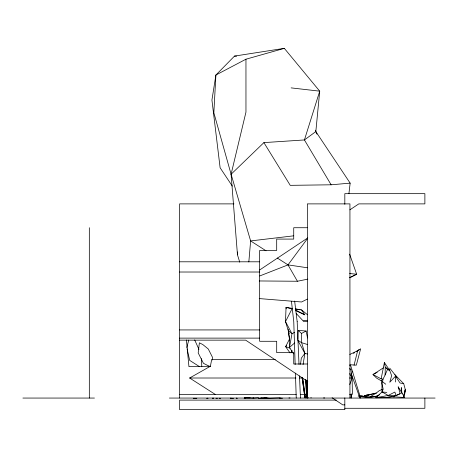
<?xml version="1.0" encoding="UTF-8"?>
<svg xmlns="http://www.w3.org/2000/svg" width="458" height="458" viewBox="0 0 458 458"><rect width="100%" height="100%" fill="white"/><g stroke="black" fill="none" stroke-linecap="round" stroke-linejoin="round"><path stroke-width="0.69" d="M307.473 380.724L307.467 397.813L308.446 397.813M351.183 393.937L351.177 398.059L351.149 394.023M401.305 390.348L401.317 387.588L401.964 393.76M392.225 396.536L386.375 397.641L375.909 397.727L382.046 391.939L381.886 383.226L381.205 380.793L376.596 378.108L372.995 374.547L383.323 367.889L384.394 362.53L389.706 370.402L391.647 375.692L389.764 382.253L395.483 376.218L400.052 383.002L403.716 383.684L405.628 390.811L403.658 396.897L405.044 390.182M400.2 393.674L392.93 396.794L404.729 397.487L398.179 386.895L400.2 393.674L396.124 395.62L388.212 395.454L382.046 391.939L383.186 389.208L381.886 383.226L382.602 381.732L383.002 379.178L385.104 374.97L385.275 367.213L384.394 362.53M239.746 262.199L237.467 254.791L237.582 251.952M212.312 360.011L212.455 357.257L208.281 349.002L202.814 344.553L199.373 342.807L198.2 352.923L203.449 363.331L210.108 366.669M297.78 339.561L298.272 330.384L306.121 331.014L307.536 337.993M248.831 261.947L250.629 240.925L231.095 174.252L213.846 112.76L215.901 75.02L234.513 56.088L284.315 48.353L319.718 91.171L315.837 131.583L316.988 134.171M348.91 193.711L350.152 183.131L315.837 131.583L315.482 130.209M300.511 364.333L301.312 358.167L304.873 353.416L301.599 342.664L301.496 333.441L298.272 330.384M303.07 364.597L304.873 353.416L298.084 340.889M215.157 394.349L189.629 378.01L210.411 366.24L211.705 359.347L275.315 359.353M381.205 380.793L383.002 379.178L381.13 378.84L383.323 367.889M403.796 396.222L405.175 389.46L405.628 390.811M206.999 398.283L207.909 398.283L206.821 398.283M354.04 365.215L357.646 350.714L360.641 348.807L356.318 365.175L350.193 364.757M186.824 347.559L188.748 340.099M291.236 352.797L292.055 350.29M349.757 384.543L352.128 378.01L350.908 369.6L349.803 368.719M385.104 374.97L387.514 369.48L385.275 367.213L389.706 370.402L387.514 369.48M289.668 338.748L285.626 346.666L290.029 352.918M212.621 398.283L213.76 398.283L212.695 398.111M230.414 398.283L231.565 398.283L230.529 398.111M259.715 275.968L288.002 264.884L307.69 238.297M286.479 345.647L285.626 346.666L289.983 348.172M315.837 131.583L304.427 139.948L263.905 142.615L231.095 174.252L237.467 254.791M294.649 342.95L289.485 347.427L293.584 353.839M359.015 349.649L356.696 351.343M259.657 269.985L307.753 237.925M349.906 209.821L358.809 203.884L424.881 203.884L424.881 193.665L344.822 193.665L344.822 204.308M362.392 396.393L361.144 396.76L368.158 397.521L369.463 397.195L376.19 393.107L379.172 390.731L382.298 389.38M353.399 353.387L354.521 352.712M294.494 332.394L291.981 333.733L289.485 347.427L289.341 337.288L288.162 329.084M284.315 48.353L245.957 59.208L215.901 75.02L211.928 100.039L220.121 167.777L232.309 186.085M301.496 333.441L306.121 331.014M377.197 372.348L372.995 374.547L381.13 378.84M357.646 350.714L349.809 354.458M307.289 299.114L301.593 301.982L259.211 298.576M349.689 277.731L356.645 274.216L349.626 254.156M349.723 277.674L356.645 274.216L349.609 273.535M362.427 395.477L358.133 396.09L369.463 397.195L374.736 396.72L379.522 394.802M363.188 396.445L366.761 395.111L376.19 393.107L363.188 396.445L369.463 397.195M364.265 395.844L366.761 395.111L368.862 395.271M377.85 397.241L375.909 397.727L388.212 395.454L394.853 392.059L396.124 395.62M259.239 280.96L297.419 281.252L307.833 279.122M262.102 397.819L258.386 398.575L265.171 397.75M296.194 313.455L303.23 321.006L307.415 320.234M368.158 397.521L374.993 396.416M267.129 397.727L260.768 398.552L280.187 397.905M293.481 235.853L250.629 240.925L266.052 250.812M263.905 142.615L290.235 185.341L331.134 184.797L350.152 183.131M258.552 397.762L253.698 398.094L244.458 397.853L250.085 397.773M394.498 396.846L387.628 397.103M210.411 366.24L188.942 366.646L186.417 339.968M288.946 397.95L290.046 397.945M233.964 203.884L179.605 203.884L179.605 398.059M307.209 227.729L293.727 227.729L293.727 239.087L276.695 239.087L276.695 250.44L259.657 250.44L259.657 341.284L276.695 341.284L276.695 352.643L293.727 352.643L293.727 363.995L307.209 363.995M179.605 261.799L259.657 261.799M179.605 272.018L259.657 272.018M179.605 329.932L259.657 329.932M179.605 338.119L259.657 338.119M179.605 340.151L245.671 340.151L307.833 381.588M189.629 378.01L295.977 378.01M299.555 378.01L302.417 378.01M349.42 378.01L352.128 378.01L352.402 394.349L349.649 394.349M179.57 394.349L296.229 394.349M300.494 394.349L307.604 394.349M310.805 397.813L311.291 397.813M22.9 398.059L94.44 398.059M169.386 398.059L435.1 398.059M236.757 398.111L236.254 398.283L237.341 398.283M244.188 398.191L245.488 398.191M265.577 398.191L269.006 398.191M279.592 398.191L282.477 398.191M193.242 398.288L194.839 398.288M195.245 398.288L196.814 398.288M215.936 398.288L217.493 398.288M219.136 398.288L220.607 398.288M232.086 398.288L233.528 398.288M336.241 400.103L179.605 400.103L179.605 409.647L344.822 409.647L344.822 397.887M344.822 404.878L342.761 404.878L332.107 397.773M344.822 408.284L424.881 408.284L424.881 398.059M323.566 397.945L324.665 397.95M253.016 397.945L253.743 397.956M234.513 56.088L236.626 56.179M374.736 396.72L377.466 396.846M366.761 395.111L368.782 395.3M382.046 391.939L386.821 392.432M291.133 87.884L319.718 91.171L304.427 139.948L331.134 184.797M277.325 258.037L288.002 264.884L307.587 267.798M303.23 321.006L307.249 321.602M295.29 308.887L301.559 309.894L307.547 314.766M292.507 308.44L286.055 307.335L285.5 321.596L289.198 333.687M295.307 308.955L300.208 309.854M304.873 353.416L307.473 354.005M307.61 344.559L301.599 342.664L297.746 340.265M352.494 371.856L352.889 372.022M295.822 310.69L304.805 314.806L301.559 309.894M295.582 310.032L304.805 314.806M349.465 365.06L350.714 365.724L360.595 397.945L359.868 397.956L351.051 373.19M349.798 368.93L350.908 369.6M199.499 366.646L189.675 360.377L187.122 348.91M388.693 369.612L389.706 370.402M382.602 381.732L385.745 384.216M288.294 330.487L291.981 333.733L285.5 321.596L291.975 308.927L286.055 307.335L286.193 308.738M389.724 368.14L394.91 374.696L403.716 383.684M394.91 374.696L396.931 377.34M288.002 264.884L297.419 281.252M349.631 373.671L352.128 378.01M194.673 339.905L198.961 349.402M398.179 386.895L398.992 388.819M231.588 175.574L231.095 174.252L245.963 112.096L245.957 59.208M288.397 332.439L289.662 340.151M302.566 377.329L305.423 397.813L304.902 397.813L302.045 377.358M302.475 377.329L305.331 397.813M302.137 377.358L304.994 397.813M294.637 301.02L297.173 321.579M291.46 301.278L293.767 321.774L295.158 364.551M306.288 380.713L307.158 397.813L306.602 397.813L305.663 379.339M306.116 380.048L307.026 397.813M305.835 379.997L306.74 397.813M297.173 321.539L299.011 364.465M299.503 375.904L300.454 398.059M295.433 373.098L296.24 398.059M201.549 358.625L201.772 366.766M395.483 376.218L395.557 381.995M349.935 398.059L349.935 203.884L307.352 203.884L307.352 398.059M89.327 227.729L89.327 398.059"/></g></svg>
